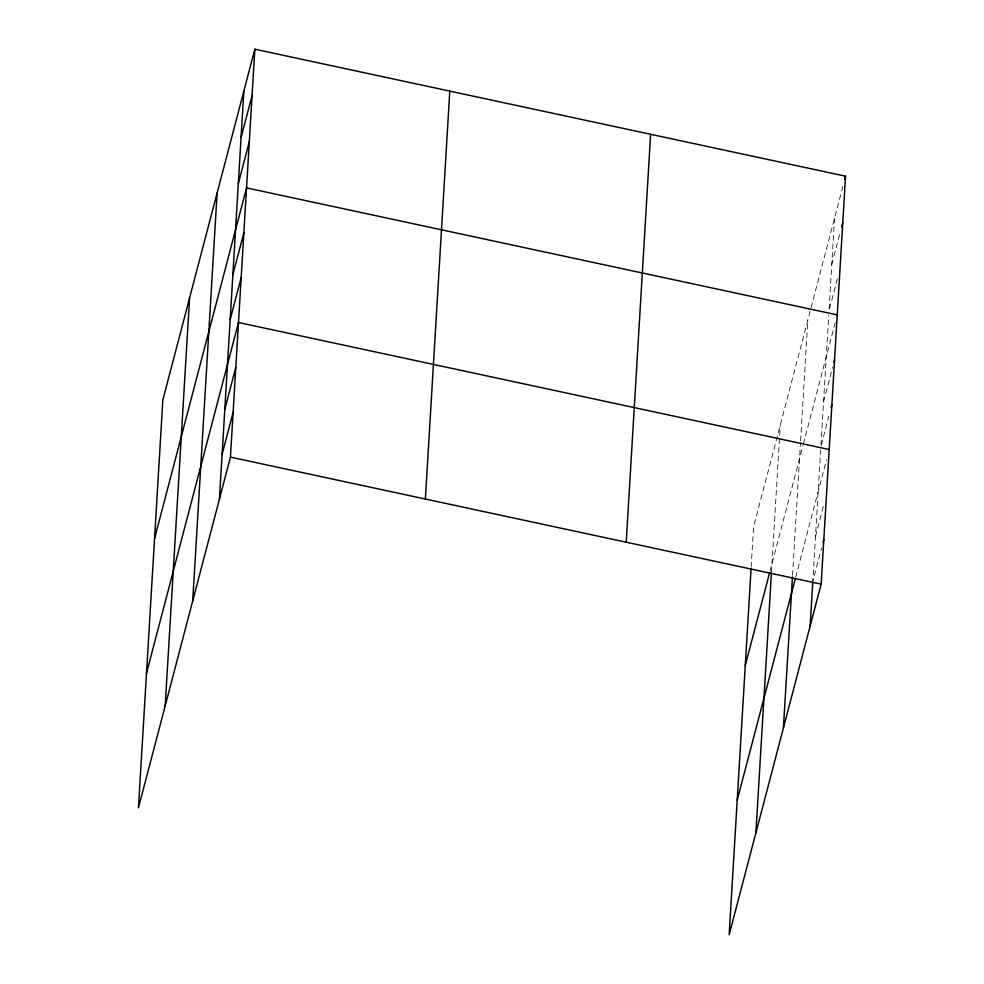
<?xml version="1.0" encoding="UTF-8"?>
<svg xmlns="http://www.w3.org/2000/svg" width="984" height="984" viewBox="0 0 984 984"><rect width="100%" height="100%" fill="white"/><g stroke="black" fill="none" stroke-linecap="round" stroke-linejoin="round"><path stroke-width="0.74" stroke-dasharray="4.92 3.69" d="M751.149 567.141L753.559 526.883L843.657 183.442M771.444 572.663L780.287 425.002M792.538 575.394L800.509 442.32M800.595 440.832L807.815 320.034M820.705 449.59L812.821 581.212L821.554 547.94M820.964 445.1L828.749 315.101M834.543 218.165L829.02 310.624L837.741 277.34M831.775 264.388L840.127 232.556M770.054 571.077L803.005 445.444M803.399 443.969L835.354 322.125M823.559 401.73L832.673 367.007M821.259 445.149L828.848 416.22M795.724 577.104L826.548 459.639M815.515 536.341L824.235 503.058"/><path stroke-width="1.48" d="M165.177 705.922L189.58 297.992M192.704 600.953L217.12 193.036M219.432 499.085L243.847 91.155M254.844 49.2L162.852 399.873L138.449 807.803L230.44 457.117L254.844 49.2L845.551 176.197L821.148 584.127L729.156 934.8L751.063 568.629M425.371 499.036L449.786 91.106M626.218 542.209L650.621 134.291M755.884 832.919L771.444 572.663M783.412 727.963L792.452 576.895M810.139 626.082L812.735 582.7M241.08 137.391L252.088 95.436M238.312 183.614L249.321 141.659M154.549 538.568L246.553 187.895L837.261 314.892M232.864 274.721L243.872 232.765M230.17 319.591L241.178 277.636M146.505 673.179L238.497 322.506L829.204 449.516M224.807 409.332L235.816 367.376M222.126 454.202L233.134 412.247M844.789 179.1L845.551 176.197M841.652 226.775L842.784 222.433M745.257 665.565L769.66 572.553M833.817 362.666L834.567 359.763M831.123 407.536L831.886 404.645M737.201 800.189L795.343 578.58M823.079 542.147L823.829 539.257M230.44 457.117L821.148 584.127"/></g></svg>
